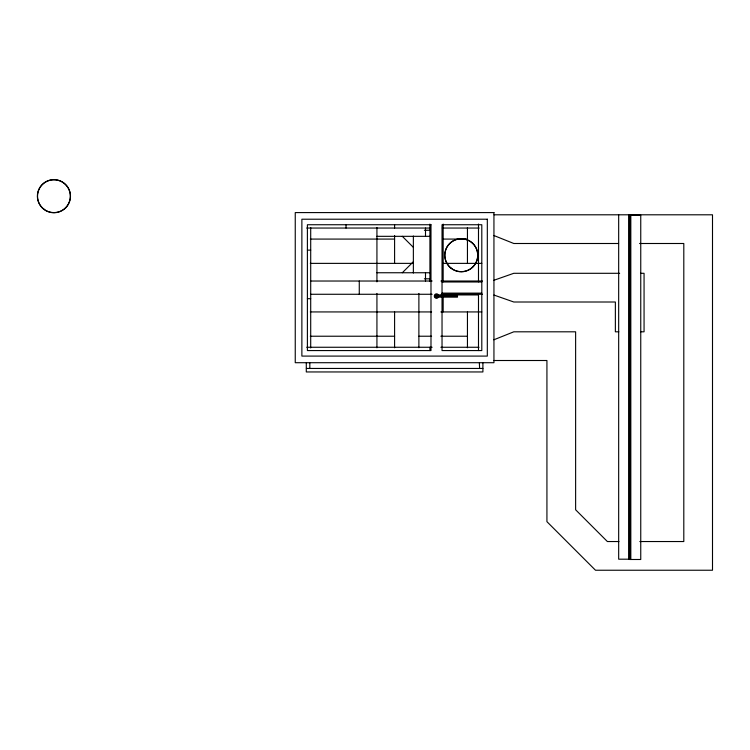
<?xml version="1.0" encoding="UTF-8"?>
<svg xmlns="http://www.w3.org/2000/svg" width="750" height="750" viewBox="0 0 750 750"><rect width="100%" height="100%" fill="white"/><g stroke="black" fill="none" stroke-linecap="round" stroke-linejoin="round"><path stroke-width="1.12" d="M402.319 272.747L413.363 261.713M493.837 339.797L513.806 331.809L575.625 331.809L575.625 509.775L607.378 541.538L618.956 541.538M493.941 280.256L513.806 273.3L619.641 273.3M306.375 368.447L482.906 368.447M479.606 368.447L479.372 363.047M494.072 214.8L712.5 214.8L712.5 570.234L595.491 570.234L546.928 521.663L546.928 360.506L494.034 360.506M629.709 215.091L640.753 215.091L640.753 559.491L629.709 559.491L629.709 214.8M306.713 228.047L430.162 228.047M442.322 228.047L479.203 228.047M424.397 230.25L429.919 230.25M376.931 236.325L429.919 236.325M310.312 239.081L376.931 239.081M377.25 239.081L394.594 239.081M443.166 239.081L467.447 239.081M618.6 243.497L513.806 243.497L493.837 235.509M639.553 243.497L683.803 243.497L683.803 541.538L639.797 541.538M307.397 250.125L310.706 250.125M310.312 263.372L376.931 263.372M377.25 263.372L413.1 263.372M443.166 263.372L481.8 263.372M376.931 272.747L429.919 272.747M640.575 273.3L644.062 273.3L644.062 331.809L640.622 331.809M424.397 278.822L429.919 278.822M310.706 281.025L432.122 281.025M440.953 281.025L482.438 281.025M442.031 281.981L481.8 281.981M442.031 293.128L481.8 293.128M310.706 294.272L432.122 294.272M441.225 294.272L482.438 294.272M478.453 294.938L435.403 294.938L435.403 297.141L457.481 297.141L457.481 294.938M435.403 296.044L457.481 296.044M307.397 298.688L310.706 298.688M310.312 311.934L376.931 311.934M377.25 311.934L431.597 311.934M440.85 311.934L481.8 311.934M618.806 331.809L615.366 331.809L615.366 302.006L513.806 302.006L493.941 295.05M310.312 336.225L376.931 336.225M377.25 336.225L394.594 336.225M418.884 336.225L431.597 336.225M440.85 336.225L467.447 336.225M306.75 347.259L432.122 347.259M440.85 347.259L479.016 347.259M629.709 559.191L618.675 559.191L618.675 214.8M402.319 236.325L413.363 247.359M630.816 215.091L630.816 559.491M628.612 214.8L628.612 559.191M482.906 363.047L482.906 371.953L306.291 371.953L306.291 363.047M478.491 224.053L478.491 281.869M478.491 294.009L478.491 350.569M467.447 227.522L467.447 263.372M467.447 311.934L467.447 347.784M443.166 224.091L443.166 281.869M443.166 296.906L443.166 311.934M442.031 294.675L442.031 224.738L481.8 224.738L481.8 350.569L442.031 350.569L442.031 296.972M437.616 296.597L437.616 297.141M429.919 224.091L429.919 281.55M429.919 347.259L429.919 350.569M425.503 228.047L425.503 236.325M425.503 272.747L425.503 281.025M418.884 293.438L418.884 347.784M413.363 236.034L413.363 273.038M394.594 224.738L394.594 228.047M394.594 235.612L394.594 263.372M394.594 311.934L394.594 347.784M376.931 227.522L376.931 281.869M376.931 293.438L376.931 347.831M359.269 281.025L359.269 294.272M346.031 224.738L346.031 228.047M310.706 227.522L310.706 347.972M309.825 363.047L309.825 368.447M437.466 296.597A1.106 1.106 0 0 1 435.956 297A1.106 1.106 0 0 1 435.553 295.491A1.106 1.106 0 0 1 437.062 295.087M438.628 296.719A2.203 2.203 0 0 1 435.328 297.9A2.203 2.203 0 0 1 435.047 294.413A2.203 2.203 0 0 1 438.488 295.041M437.897 296.634A1.434 1.434 0 0 1 436.884 297.647M436.134 297.647A1.434 1.434 0 0 1 435.497 297.272M435.272 296.981A1.434 1.434 0 0 1 435.122 296.634M493.941 212.587L295.247 212.587L295.247 362.709L493.941 362.709L493.941 212.587M487.322 219.216L301.875 219.216L301.875 356.091L487.322 356.091L487.322 219.216M430.988 224.738L307.397 224.738L307.397 350.569L430.988 350.569L430.988 224.738M451.359 268.303A16.406 16.406 0 0 0 477.544 257.288A16.406 16.406 0 0 0 454.913 240.113A16.406 16.406 0 0 0 451.359 268.303M451.266 268.425A16.556 16.556 0 0 0 477.703 257.306A16.556 16.556 0 0 0 454.856 239.972A16.556 16.556 0 0 0 451.266 268.425M44.016 209.259A16.406 16.406 0 0 0 70.2 198.244A16.406 16.406 0 0 0 47.569 181.069A16.406 16.406 0 0 0 44.016 209.259M43.922 209.381A16.556 16.556 0 0 0 70.35 198.272A16.556 16.556 0 0 0 47.513 180.928A16.556 16.556 0 0 0 43.922 209.381"/></g></svg>
